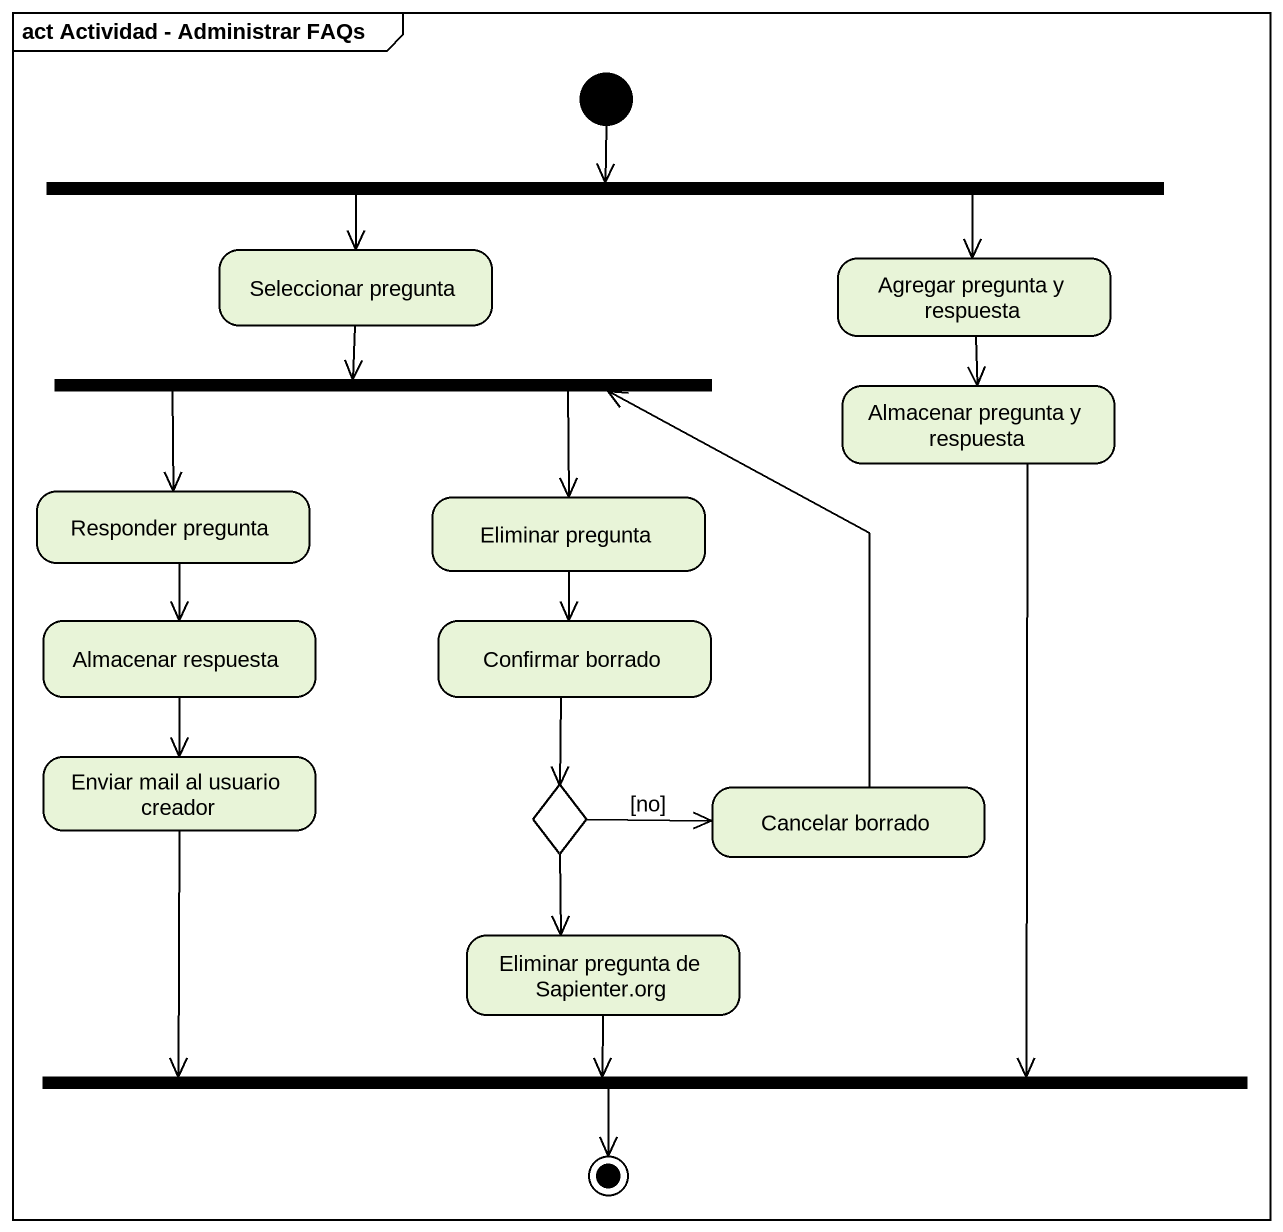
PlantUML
@startuml
mainframe act Actividad - Administrar FAQs
hide empty description
state fork1 <<fork>>
state "Seleccionar pregunta" as Seleccionar_pregunta
state "Agregar pregunta y respuesta" as Agregar_pregunta_y_respuesta
state fork2 <<fork>>
state "Almacenar pregunta y respuesta" as Almacenar_pregunta_y
state "Responder pregunta" as Responder_pregunta
state "Eliminar pregunta" as Eliminar_pregunta
state "Almacenar respuesta" as Almacenar_respuesta
state "Confirmar borrado" as Confirmar_borrado
state "Enviar mail al usuario creador" as Enviar_mail_al_usuario
state choice1 <<choice>>
state "Cancelar borrado" as Cancelar_borrado
state "Eliminar pregunta de Sapienter.org" as Eliminar_pregunta_de
state fork3 <<join>>
[*] --> fork1
fork1 -left-> Seleccionar_pregunta
fork1 -right-> Agregar_pregunta_y_respuesta
Seleccionar_pregunta --> fork2
Agregar_pregunta_y_respuesta --> Almacenar_pregunta_y
fork2 --> Responder_pregunta
fork2 --> Eliminar_pregunta
Almacenar_pregunta_y --> fork3
Responder_pregunta --> Almacenar_respuesta
Eliminar_pregunta --> Confirmar_borrado
Almacenar_respuesta --> Enviar_mail_al_usuario
Confirmar_borrado --> choice1
Enviar_mail_al_usuario --> fork3
choice1 -right-> Cancelar_borrado : [no]
choice1 --> Eliminar_pregunta_de
Cancelar_borrado -up-> fork2
Eliminar_pregunta_de --> fork3
fork3 --> [*]
@enduml
